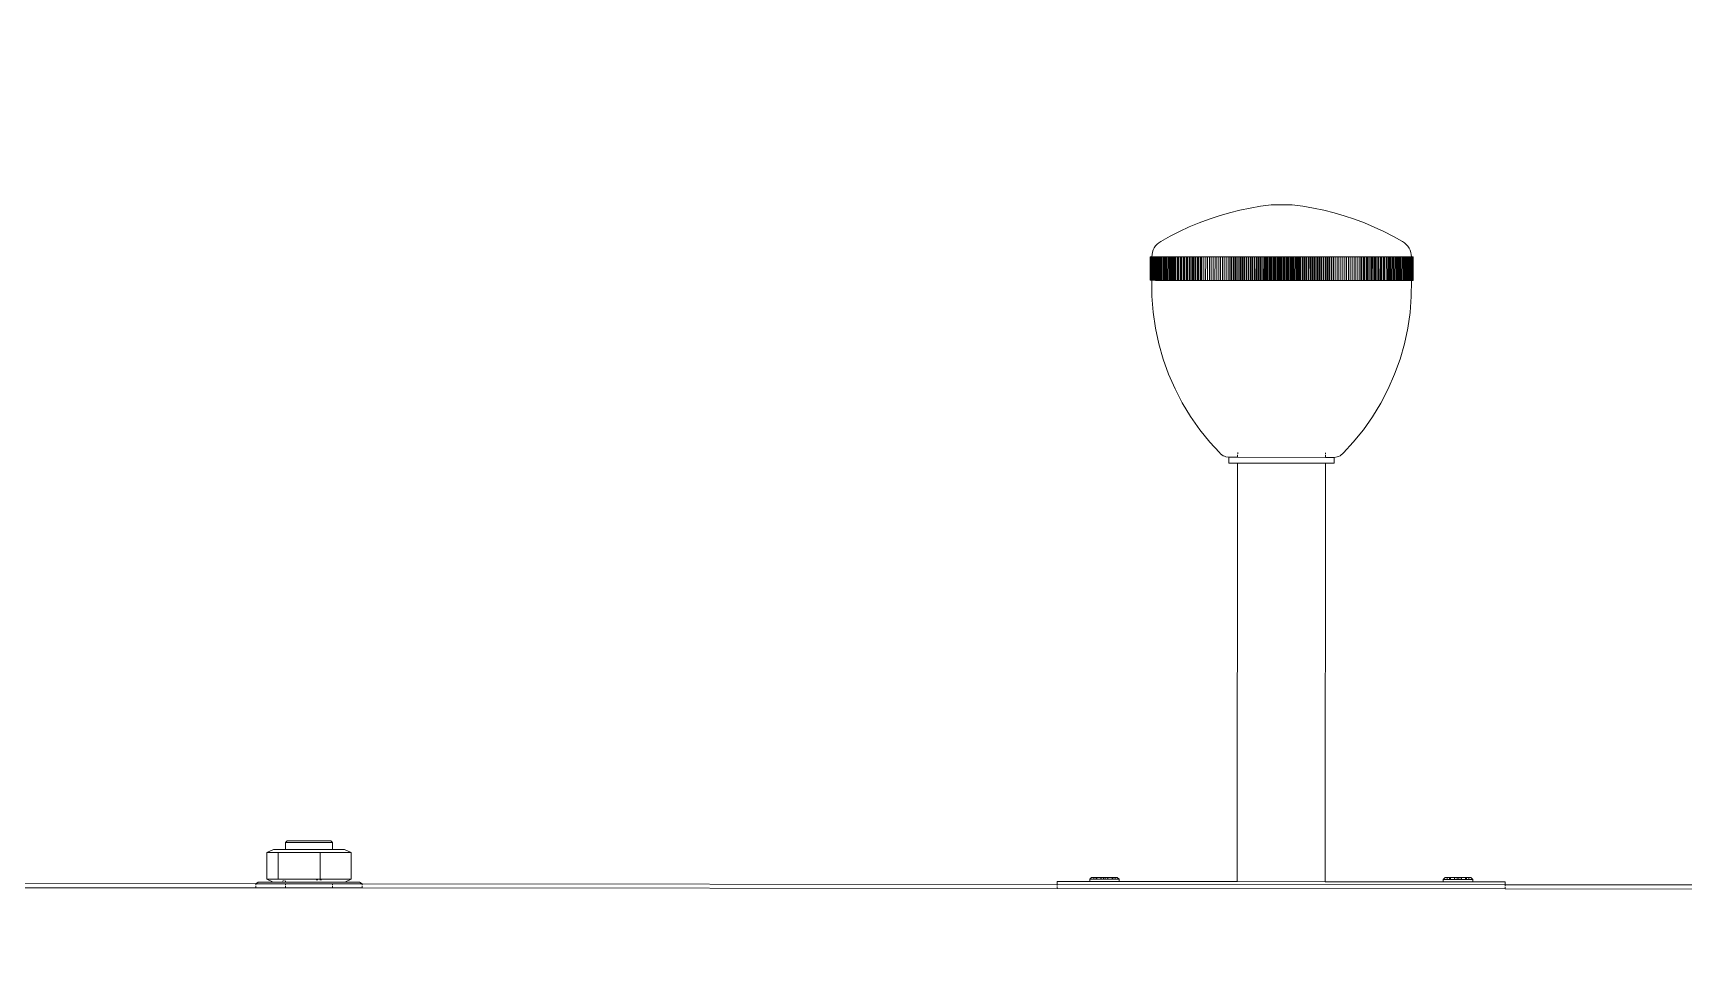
# Model space of a CAD drawing. Header units: inches. Extents: x 102655 to 148943, y 72248 to 114419.
# Drawn here: x 120173.2 to 120453.4, y 86825.2 to 86982.2 of the extents above; entities that cross this region are included whole.
import ezdxf

# ---------------------------------------------------------------- set-up
doc = ezdxf.new("R2010")
doc.units = ezdxf.units.IN
doc.layers.add('ceiling dim', color=8, linetype='Continuous', lineweight=5)
doc.layers.add('Furnitureee', color=8, linetype='Continuous', lineweight=5)

# ---------------------------------------------------------------- blocks, each defined once
blk = doc.blocks.new('baby foot pl')
at = {"color": 8}
for p, q in [((1.88356, 2.81612), (1.88182, 2.81561)), ((1.88531, 2.81656), (1.88356, 2.81612)), ((1.88708, 2.81693), (1.88531, 2.81656)), ((1.88886, 2.81724), (1.88708, 2.81693)), ((1.89065, 2.81748), (1.88886, 2.81724)), ((1.89424, 2.81748), (1.89065, 2.81748)), ((1.89424, 2.81748), (1.89603, 2.81724)), ((1.89603, 2.81724), (1.89781, 2.81693)), ((1.89781, 2.81693), (1.89958, 2.81656)), ((1.89958, 2.81656), (1.90133, 2.81612)), ((1.90133, 2.81612), (1.90306, 2.81561)), ((1.87675, 2.81371), (1.87511, 2.81295)), ((1.87842, 2.81441), (1.87675, 2.81371)), ((1.88011, 2.81504), (1.87842, 2.81441)), ((1.88182, 2.81561), (1.88011, 2.81504)), ((1.90306, 2.81561), (1.90478, 2.81504)), ((1.90478, 2.81504), (1.90647, 2.81441)), ((1.90647, 2.81441), (1.90814, 2.81371)), ((1.90814, 2.81371), (1.90978, 2.81295)), ((1.87104, 2.81048), (1.87083, 2.81015)), ((1.8713, 2.81078), (1.87104, 2.81048)), ((1.87159, 2.81103), (1.8713, 2.81078)), ((1.87192, 2.81125), (1.87159, 2.81103)), ((1.8735, 2.81213), (1.87192, 2.81125)), ((1.87511, 2.81295), (1.8735, 2.81213)), ((1.90978, 2.81295), (1.91139, 2.81213)), ((1.91139, 2.81213), (1.91297, 2.81125)), ((1.91297, 2.81125), (1.91329, 2.81103)), ((1.91329, 2.81103), (1.91359, 2.81078)), ((1.91359, 2.81078), (1.91384, 2.81048)), ((1.91384, 2.81048), (1.91406, 2.81015)), ((1.87011, 2.80865), (1.87014, 2.80465)), ((1.87011, 2.80865), (1.87011, 2.80465)), ((1.87011, 2.80865), (1.87016, 2.80865)), ((1.87016, 2.80865), (1.87014, 2.80465)), ((1.87016, 2.80865), (1.87016, 2.80465)), ((1.8702, 2.80865), (1.87016, 2.80865)), ((1.8702, 2.80865), (1.8702, 2.80465)), ((1.87026, 2.80865), (1.8702, 2.80865)), ((1.87026, 2.80865), (1.87026, 2.80465)), ((1.8703, 2.80865), (1.87026, 2.80865)), ((1.8703, 2.80865), (1.8703, 2.80465)), ((1.87036, 2.80865), (1.8703, 2.80865)), ((1.87036, 2.80865), (1.87036, 2.80465)), ((1.87036, 2.80865), (1.87042, 2.80865)), ((1.87039, 2.80865), (1.87036, 2.80865)), ((1.87039, 2.80865), (1.87044, 2.80865)), ((1.87039, 2.80865), (1.87039, 2.80465)), ((1.87042, 2.80865), (1.87039, 2.80865)), ((1.87042, 2.80865), (1.87042, 2.80465)), ((1.87044, 2.80865), (1.87042, 2.80865)), ((1.87045, 2.80905), (1.87044, 2.80865)), ((1.87044, 2.80865), (1.87044, 2.80465)), ((1.87055, 2.80865), (1.87044, 2.80865)), ((1.87053, 2.80943), (1.87045, 2.80905)), ((1.87065, 2.8098), (1.87053, 2.80943)), ((1.87055, 2.80865), (1.87055, 2.80465)), ((1.87055, 2.80865), (1.87065, 2.80865)), ((1.87083, 2.81015), (1.87065, 2.8098)), ((1.87065, 2.80865), (1.87065, 2.80465)), ((1.87075, 2.80865), (1.87065, 2.80865)), ((1.87075, 2.80865), (1.87075, 2.80465)), ((1.87082, 2.80865), (1.87075, 2.80865)), ((1.87082, 2.80865), (1.87079, 2.80465)), ((1.87082, 2.80865), (1.87085, 2.80865)), ((1.87085, 2.80865), (1.87085, 2.80465)), ((1.87085, 2.80865), (1.87091, 2.80865)), ((1.87091, 2.80865), (1.87089, 2.80465)), ((1.87091, 2.80865), (1.87095, 2.80865)), ((1.87095, 2.80865), (1.87095, 2.80465)), ((1.87104, 2.80865), (1.87095, 2.80865)), ((1.87104, 2.80865), (1.87104, 2.80465)), ((1.87104, 2.80865), (1.87114, 2.80865)), ((1.87114, 2.80865), (1.87114, 2.80465)), ((1.87124, 2.80865), (1.87114, 2.80865)), ((1.87124, 2.80865), (1.87124, 2.80465)), ((1.87124, 2.80865), (1.87128, 2.80865)), ((1.87128, 2.80865), (1.87128, 2.80465)), ((1.87128, 2.80865), (1.87131, 2.80865)), ((1.87131, 2.80865), (1.87131, 2.80465)), ((1.87131, 2.80865), (1.87137, 2.80865)), ((1.87134, 2.80865), (1.87134, 2.80465)), ((1.87134, 2.80865), (1.87137, 2.80865)), ((1.87137, 2.80865), (1.87138, 2.80465)), ((1.87137, 2.80865), (1.87143, 2.80865)), ((1.8714, 2.80865), (1.87138, 2.80465)), ((1.8714, 2.80865), (1.87143, 2.80865)), ((1.87143, 2.80865), (1.87143, 2.80465)), ((1.87153, 2.80865), (1.87143, 2.80865)), ((1.87153, 2.80865), (1.87153, 2.80465)), ((1.87153, 2.80865), (1.87163, 2.80865)), ((1.87163, 2.80865), (1.87163, 2.80465)), ((1.87173, 2.80865), (1.87163, 2.80865)), ((1.87173, 2.80865), (1.87173, 2.80465)), ((1.87177, 2.80865), (1.87173, 2.80865)), ((1.87177, 2.80865), (1.87183, 2.80865)), ((1.87177, 2.80865), (1.87177, 2.80465)), ((1.87183, 2.80865), (1.87183, 2.80465)), ((1.87183, 2.80865), (1.87187, 2.80865)), ((1.87187, 2.80865), (1.87187, 2.80465)), ((1.87187, 2.80865), (1.87191, 2.80865)), ((1.87191, 2.80865), (1.87191, 2.80465)), ((1.87208, 2.80865), (1.87191, 2.80865)), ((1.87226, 2.80865), (1.87208, 2.80865)), ((1.87208, 2.80865), (1.8721, 2.80465)), ((1.87226, 2.80865), (1.87229, 2.80465)), ((1.87247, 2.80865), (1.87226, 2.80865)), ((1.87247, 2.80865), (1.87247, 2.80465)), ((1.87247, 2.80865), (1.87264, 2.80865)), ((1.87264, 2.80865), (1.87264, 2.80465)), ((1.87267, 2.80865), (1.87264, 2.80865)), ((1.87267, 2.80865), (1.87267, 2.80465)), ((1.87267, 2.80865), (1.87282, 2.80865)), ((1.87282, 2.80865), (1.87282, 2.80465)), ((1.87301, 2.80865), (1.87282, 2.80865)), ((1.8732, 2.80865), (1.87301, 2.80865)), ((1.87301, 2.80865), (1.87303, 2.80465)), ((1.8732, 2.80865), (1.87322, 2.80465)), ((1.8732, 2.80865), (1.87339, 2.80865)), ((1.87339, 2.80865), (1.8734, 2.80465)), ((1.87359, 2.80865), (1.87339, 2.80865)), ((1.87359, 2.80865), (1.87359, 2.80465)), ((1.87378, 2.80865), (1.87359, 2.80865)), ((1.87378, 2.80865), (1.87378, 2.80465)), ((1.87396, 2.80865), (1.87378, 2.80865)), ((1.87396, 2.80865), (1.87396, 2.80465)), ((1.87396, 2.80865), (1.87413, 2.80865)), ((1.87413, 2.80865), (1.87415, 2.80465)), ((1.87413, 2.80865), (1.87431, 2.80865)), ((1.87431, 2.80865), (1.87429, 2.80465)), ((1.87431, 2.80865), (1.87434, 2.80465)), ((1.87452, 2.80865), (1.87431, 2.80865)), ((1.87452, 2.80865), (1.8745, 2.80465)), ((1.87452, 2.80865), (1.87469, 2.80865)), ((1.87469, 2.80865), (1.87469, 2.80465)), ((1.87497, 2.80865), (1.87469, 2.80865)), ((1.87497, 2.80865), (1.87504, 2.80865)), ((1.87497, 2.80865), (1.87497, 2.80465)), ((1.87504, 2.80865), (1.87504, 2.80465)), ((1.87504, 2.80865), (1.87508, 2.80865)), ((1.87508, 2.80865), (1.87508, 2.80465)), ((1.87508, 2.80865), (1.87523, 2.80865)), ((1.87523, 2.80865), (1.87523, 2.80465)), ((1.87523, 2.80865), (1.87549, 2.80865)), ((1.87549, 2.80865), (1.87549, 2.80465)), ((1.87549, 2.80865), (1.87557, 2.80865)), ((1.87557, 2.80865), (1.8756, 2.80865)), ((1.87557, 2.80865), (1.87557, 2.80465)), ((1.8756, 2.80865), (1.8756, 2.80465)), ((1.8756, 2.80865), (1.87576, 2.80865)), ((1.87576, 2.80865), (1.87576, 2.80465)), ((1.87602, 2.80865), (1.87576, 2.80865)), ((1.87602, 2.80865), (1.87602, 2.80465)), ((1.87602, 2.80865), (1.87609, 2.80865)), ((1.87609, 2.80865), (1.87609, 2.80465)), ((1.87609, 2.80865), (1.87628, 2.80865)), ((1.87628, 2.80865), (1.87628, 2.80465)), ((1.87654, 2.80865), (1.87628, 2.80865)), ((1.87654, 2.80865), (1.87654, 2.80465)), ((1.87654, 2.80865), (1.87662, 2.80865)), ((1.87662, 2.80865), (1.87662, 2.80465)), ((1.87662, 2.80865), (1.87681, 2.80865)), ((1.87681, 2.80865), (1.87681, 2.80465)), ((1.87681, 2.80865), (1.87706, 2.80865)), ((1.87706, 2.80865), (1.87714, 2.80865)), ((1.87706, 2.80865), (1.87706, 2.80465)), ((1.87714, 2.80865), (1.87714, 2.80465)), ((1.87714, 2.80865), (1.87733, 2.80865)), ((1.87733, 2.80865), (1.87733, 2.80465)), ((1.87733, 2.80865), (1.87759, 2.80865)), ((1.87759, 2.80865), (1.87759, 2.80465)), ((1.87759, 2.80865), (1.87785, 2.80865)), ((1.87785, 2.80865), (1.87785, 2.80465)), ((1.87785, 2.80865), (1.87793, 2.80865)), ((1.87793, 2.80865), (1.87793, 2.80465)), ((1.87793, 2.80865), (1.87808, 2.80865)), ((1.87808, 2.80865), (1.87811, 2.80865)), ((1.87808, 2.80865), (1.87808, 2.80465)), ((1.87811, 2.80865), (1.87811, 2.80465)), ((1.87837, 2.80865), (1.87811, 2.80865)), ((1.87837, 2.80865), (1.87837, 2.80465)), ((1.87837, 2.80865), (1.87845, 2.80865)), ((1.87845, 2.80865), (1.87845, 2.80465)), ((1.87845, 2.80865), (1.87859, 2.80865)), ((1.87859, 2.80865), (1.87864, 2.80865)), ((1.87859, 2.80865), (1.87859, 2.80465)), ((1.87864, 2.80865), (1.87864, 2.80465)), ((1.87864, 2.80865), (1.8789, 2.80865)), ((1.8789, 2.80865), (1.87898, 2.80865)), ((1.8789, 2.80865), (1.8789, 2.80465)), ((1.87898, 2.80865), (1.87898, 2.80465)), ((1.8792, 2.80865), (1.87898, 2.80865)), ((1.8792, 2.80865), (1.8792, 2.80465)), ((1.87953, 2.80865), (1.8792, 2.80865)), ((1.87985, 2.80865), (1.87953, 2.80865)), ((1.87953, 2.80865), (1.87953, 2.80465)), ((1.87985, 2.80865), (1.87985, 2.80465)), ((1.88016, 2.80865), (1.87985, 2.80865)), ((1.88016, 2.80865), (1.88016, 2.80465)), ((1.88049, 2.80865), (1.88016, 2.80865)), ((1.8808, 2.80865), (1.88049, 2.80865)), ((1.88049, 2.80865), (1.88049, 2.80465)), ((1.8808, 2.80865), (1.8808, 2.80465)), ((1.88112, 2.80865), (1.8808, 2.80865)), ((1.88112, 2.80865), (1.88112, 2.80465)), ((1.88146, 2.80865), (1.88112, 2.80865)), ((1.88175, 2.80865), (1.88146, 2.80865)), ((1.88146, 2.80865), (1.88146, 2.80465)), ((1.88175, 2.80865), (1.88175, 2.80465)), ((1.88209, 2.80865), (1.88175, 2.80865)), ((1.88241, 2.80865), (1.88209, 2.80865)), ((1.88209, 2.80865), (1.88209, 2.80465)), ((1.88241, 2.80865), (1.88241, 2.80465)), ((1.88272, 2.80865), (1.88241, 2.80865)), ((1.88272, 2.80865), (1.88272, 2.80465)), ((1.88305, 2.80865), (1.88272, 2.80865)), ((1.88305, 2.80865), (1.88305, 2.80465)), ((1.88337, 2.80865), (1.88305, 2.80865)), ((1.88337, 2.80865), (1.88337, 2.80465)), ((1.88337, 2.80865), (1.88366, 2.80865)), ((1.88366, 2.80865), (1.88366, 2.80465)), ((1.88366, 2.80865), (1.88369, 2.80865)), ((1.88369, 2.80865), (1.88369, 2.80465)), ((1.88401, 2.80865), (1.88369, 2.80865)), ((1.88401, 2.80865), (1.88401, 2.80465)), ((1.88425, 2.80865), (1.88401, 2.80865)), ((1.88425, 2.80865), (1.88425, 2.80465)), ((1.88436, 2.80865), (1.88425, 2.80865)), ((1.88436, 2.80865), (1.88436, 2.80465)), ((1.88461, 2.80865), (1.88436, 2.80865)), ((1.88472, 2.80865), (1.88461, 2.80865)), ((1.88461, 2.80865), (1.88461, 2.80465)), ((1.88497, 2.80865), (1.88472, 2.80865)), ((1.88472, 2.80865), (1.88472, 2.80465)), ((1.88507, 2.80865), (1.88497, 2.80865)), ((1.88497, 2.80865), (1.88497, 2.80465)), ((1.88497, 2.80865), (1.885, 2.80465)), ((1.88507, 2.80865), (1.88507, 2.80465)), ((1.88533, 2.80865), (1.88507, 2.80865)), ((1.88533, 2.80865), (1.88533, 2.80465)), ((1.88543, 2.80865), (1.88533, 2.80865)), ((1.88568, 2.80865), (1.88543, 2.80865)), ((1.88543, 2.80865), (1.88543, 2.80465)), ((1.88578, 2.80865), (1.88568, 2.80865)), ((1.88568, 2.80865), (1.88568, 2.80465)), ((1.88604, 2.80865), (1.88578, 2.80865)), ((1.88578, 2.80865), (1.88578, 2.80465)), ((1.88604, 2.80865), (1.88604, 2.80465)), ((1.88614, 2.80865), (1.88604, 2.80865)), ((1.88639, 2.80865), (1.88614, 2.80865)), ((1.88614, 2.80865), (1.88614, 2.80465)), ((1.88639, 2.80865), (1.88639, 2.80465)), ((1.8865, 2.80865), (1.88639, 2.80865)), ((1.8865, 2.80865), (1.8865, 2.80465)), ((1.88675, 2.80865), (1.8865, 2.80865)), ((1.88675, 2.80865), (1.88675, 2.80465)), ((1.88686, 2.80865), (1.88675, 2.80865)), ((1.8871, 2.80865), (1.88686, 2.80865)), ((1.88686, 2.80865), (1.88686, 2.80465)), ((1.8871, 2.80865), (1.8871, 2.80465)), ((1.8872, 2.80865), (1.8871, 2.80865)), ((1.8872, 2.80865), (1.8872, 2.80465)), ((1.88746, 2.80865), (1.8872, 2.80865)), ((1.88756, 2.80865), (1.88746, 2.80865)), ((1.88746, 2.80865), (1.88746, 2.80465)), ((1.88781, 2.80865), (1.88756, 2.80865)), ((1.88756, 2.80865), (1.88756, 2.80465)), ((1.88781, 2.80865), (1.88781, 2.80465)), ((1.88791, 2.80865), (1.88781, 2.80865)), ((1.88817, 2.80865), (1.88791, 2.80865)), ((1.88791, 2.80865), (1.88791, 2.80465)), ((1.88827, 2.80865), (1.88817, 2.80865)), ((1.88817, 2.80865), (1.88817, 2.80465)), ((1.88827, 2.80865), (1.88827, 2.80465)), ((1.88852, 2.80865), (1.88827, 2.80865)), ((1.88852, 2.80865), (1.88852, 2.80465)), ((1.88863, 2.80865), (1.88852, 2.80865)), ((1.88863, 2.80865), (1.88863, 2.80465)), ((1.88888, 2.80865), (1.88863, 2.80865)), ((1.88898, 2.80865), (1.88888, 2.80865)), ((1.88888, 2.80865), (1.88888, 2.80465)), ((1.88898, 2.80865), (1.88898, 2.80465)), ((1.88924, 2.80865), (1.88898, 2.80865)), ((1.88924, 2.80865), (1.88924, 2.80465)), ((1.88924, 2.80865), (1.88931, 2.80865)), ((1.88931, 2.80865), (1.88931, 2.80465)), ((1.88934, 2.80865), (1.88931, 2.80865)), ((1.88934, 2.80865), (1.88934, 2.80465)), ((1.88934, 2.80865), (1.8895, 2.80865)), ((1.8895, 2.80865), (1.8896, 2.80865)), ((1.8895, 2.80865), (1.88951, 2.80465)), ((1.8897, 2.80865), (1.8896, 2.80865)), ((1.8896, 2.80865), (1.8896, 2.80465)), ((1.8897, 2.80865), (1.8897, 2.80465)), ((1.88987, 2.80865), (1.8897, 2.80865)), ((1.89006, 2.80865), (1.88987, 2.80865)), ((1.88987, 2.80865), (1.88987, 2.80465)), ((1.89006, 2.80865), (1.89006, 2.80465)), ((1.89024, 2.80865), (1.89006, 2.80865)), ((1.89043, 2.80865), (1.89024, 2.80865)), ((1.89024, 2.80865), (1.89024, 2.80465)), ((1.8906, 2.80865), (1.89043, 2.80865)), ((1.89043, 2.80865), (1.89043, 2.80465)), ((1.8906, 2.80865), (1.8906, 2.80465)), ((1.89079, 2.80865), (1.8906, 2.80865)), ((1.89079, 2.80865), (1.89079, 2.80465)), ((1.89097, 2.80865), (1.89079, 2.80865)), ((1.89116, 2.80865), (1.89097, 2.80865)), ((1.89097, 2.80865), (1.89097, 2.80465)), ((1.89116, 2.80865), (1.89116, 2.80465)), ((1.89134, 2.80865), (1.89116, 2.80865)), ((1.89153, 2.80865), (1.89134, 2.80865)), ((1.89134, 2.80865), (1.89134, 2.80465)), ((1.89171, 2.80865), (1.89153, 2.80865)), ((1.89153, 2.80865), (1.89153, 2.80465)), ((1.89171, 2.80865), (1.89171, 2.80465)), ((1.8919, 2.80865), (1.89171, 2.80865)), ((1.89208, 2.80865), (1.8919, 2.80865)), ((1.8919, 2.80865), (1.8919, 2.80465)), ((1.89208, 2.80865), (1.89208, 2.80465)), ((1.89227, 2.80865), (1.89208, 2.80865)), ((1.89245, 2.80865), (1.89227, 2.80865)), ((1.89227, 2.80865), (1.89227, 2.80465)), ((1.89245, 2.80865), (1.89245, 2.80465)), ((1.89264, 2.80865), (1.89245, 2.80865)), ((1.89264, 2.80865), (1.89264, 2.80465)), ((1.89281, 2.80865), (1.89264, 2.80865)), ((1.89281, 2.80865), (1.89281, 2.80465)), ((1.89299, 2.80865), (1.89281, 2.80865)), ((1.89299, 2.80865), (1.89299, 2.80465)), ((1.89318, 2.80865), (1.89299, 2.80865)), ((1.89336, 2.80865), (1.89318, 2.80865)), ((1.89318, 2.80865), (1.89318, 2.80465)), ((1.89336, 2.80865), (1.89336, 2.80465)), ((1.89354, 2.80865), (1.89336, 2.80865)), ((1.89373, 2.80865), (1.89354, 2.80865)), ((1.89354, 2.80865), (1.89354, 2.80465)), ((1.89373, 2.80865), (1.89373, 2.80465)), ((1.89391, 2.80865), (1.89373, 2.80865)), ((1.89391, 2.80865), (1.89391, 2.80465)), ((1.8941, 2.80865), (1.89391, 2.80865)), ((1.89428, 2.80865), (1.8941, 2.80865)), ((1.8941, 2.80865), (1.8941, 2.80465)), ((1.89428, 2.80865), (1.89428, 2.80465)), ((1.89446, 2.80865), (1.89428, 2.80865)), ((1.89465, 2.80865), (1.89446, 2.80865)), ((1.89446, 2.80865), (1.89446, 2.80465)), ((1.89483, 2.80865), (1.89465, 2.80865)), ((1.89465, 2.80865), (1.89465, 2.80465)), ((1.89502, 2.80865), (1.89483, 2.80865)), ((1.89483, 2.80865), (1.89483, 2.80465)), ((1.89502, 2.80865), (1.89502, 2.80465)), ((1.8952, 2.80865), (1.89502, 2.80865)), ((1.8952, 2.80865), (1.8952, 2.80465)), ((1.8952, 2.80865), (1.89529, 2.80865)), ((1.89529, 2.80865), (1.89539, 2.80865)), ((1.89529, 2.80865), (1.89529, 2.80465)), ((1.89539, 2.80865), (1.89539, 2.80465)), ((1.89539, 2.80865), (1.89557, 2.80865)), ((1.89557, 2.80865), (1.89557, 2.80465)), ((1.89566, 2.80865), (1.89557, 2.80865)), ((1.89592, 2.80865), (1.89566, 2.80865)), ((1.89566, 2.80865), (1.89566, 2.80465)), ((1.89592, 2.80865), (1.89592, 2.80465)), ((1.89602, 2.80865), (1.89592, 2.80865)), ((1.89627, 2.80865), (1.89602, 2.80865)), ((1.89602, 2.80865), (1.89602, 2.80465)), ((1.89637, 2.80865), (1.89627, 2.80865)), ((1.89627, 2.80865), (1.89627, 2.80465)), ((1.89637, 2.80865), (1.89637, 2.80465)), ((1.89663, 2.80865), (1.89637, 2.80865)), ((1.89663, 2.80865), (1.89663, 2.80465)), ((1.89672, 2.80865), (1.89663, 2.80865)), ((1.89672, 2.80865), (1.89672, 2.80465)), ((1.89698, 2.80865), (1.89672, 2.80865)), ((1.89698, 2.80865), (1.89696, 2.80465)), ((1.89708, 2.80865), (1.89698, 2.80865)), ((1.89698, 2.80865), (1.89698, 2.80465)), ((1.89708, 2.80865), (1.89708, 2.80465)), ((1.89733, 2.80865), (1.89708, 2.80865)), ((1.89743, 2.80865), (1.89733, 2.80865)), ((1.89733, 2.80865), (1.89733, 2.80465)), ((1.89769, 2.80865), (1.89743, 2.80865)), ((1.89743, 2.80865), (1.89743, 2.80465)), ((1.89769, 2.80865), (1.89769, 2.80465)), ((1.89779, 2.80865), (1.89769, 2.80865)), ((1.89779, 2.80865), (1.89779, 2.80465)), ((1.89805, 2.80865), (1.89779, 2.80865)), ((1.89815, 2.80865), (1.89805, 2.80865)), ((1.89805, 2.80865), (1.89805, 2.80465)), ((1.89815, 2.80865), (1.89815, 2.80465)), ((1.8984, 2.80865), (1.89815, 2.80865)), ((1.8984, 2.80865), (1.8984, 2.80465)), ((1.89849, 2.80865), (1.8984, 2.80865)), ((1.89849, 2.80865), (1.89849, 2.80465)), ((1.89875, 2.80865), (1.89849, 2.80865)), ((1.89875, 2.80865), (1.89875, 2.80465)), ((1.89885, 2.80865), (1.89875, 2.80865)), ((1.8991, 2.80865), (1.89885, 2.80865)), ((1.89885, 2.80865), (1.89885, 2.80465)), ((1.8991, 2.80865), (1.8991, 2.80465)), ((1.8992, 2.80865), (1.8991, 2.80865)), ((1.8992, 2.80865), (1.8992, 2.80465)), ((1.89946, 2.80865), (1.8992, 2.80865)), ((1.89955, 2.80865), (1.89946, 2.80865)), ((1.89946, 2.80865), (1.89946, 2.80465)), ((1.89955, 2.80865), (1.89955, 2.80465)), ((1.89981, 2.80865), (1.89955, 2.80865)), ((1.89991, 2.80865), (1.89981, 2.80865)), ((1.89981, 2.80865), (1.89981, 2.80465)), ((1.89991, 2.80865), (1.89991, 2.80465)), ((1.90016, 2.80865), (1.89991, 2.80865)), ((1.90026, 2.80865), (1.90016, 2.80865)), ((1.90016, 2.80865), (1.90016, 2.80465)), ((1.90052, 2.80865), (1.90026, 2.80865)), ((1.90026, 2.80865), (1.90026, 2.80465)), ((1.90062, 2.80865), (1.90052, 2.80865)), ((1.90052, 2.80865), (1.90052, 2.80465)), ((1.90062, 2.80865), (1.90062, 2.80465)), ((1.90062, 2.80865), (1.90088, 2.80865)), ((1.90088, 2.80865), (1.90088, 2.80465)), ((1.90098, 2.80865), (1.90088, 2.80865)), ((1.90098, 2.80865), (1.90098, 2.80465)), ((1.90121, 2.80865), (1.90098, 2.80865)), ((1.90121, 2.80865), (1.90121, 2.80465)), ((1.90123, 2.80865), (1.90121, 2.80865)), ((1.90123, 2.80865), (1.90123, 2.80465)), ((1.90155, 2.80865), (1.90123, 2.80865)), ((1.90186, 2.80865), (1.90155, 2.80865)), ((1.90155, 2.80865), (1.90155, 2.80465)), ((1.90186, 2.80865), (1.90186, 2.80465)), ((1.90218, 2.80865), (1.90186, 2.80865)), ((1.90218, 2.80865), (1.90218, 2.80465)), ((1.9025, 2.80865), (1.90218, 2.80865)), ((1.9025, 2.80865), (1.9025, 2.80465)), ((1.90282, 2.80865), (1.9025, 2.80865)), ((1.90313, 2.80865), (1.90282, 2.80865)), ((1.90282, 2.80865), (1.90282, 2.80465)), ((1.90313, 2.80865), (1.90313, 2.80465)), ((1.90345, 2.80865), (1.90313, 2.80865)), ((1.90345, 2.80865), (1.90345, 2.80465)), ((1.90376, 2.80865), (1.90345, 2.80865)), ((1.90376, 2.80865), (1.90376, 2.80465)), ((1.90408, 2.80865), (1.90376, 2.80865)), ((1.90439, 2.80865), (1.90408, 2.80865)), ((1.90408, 2.80865), (1.90408, 2.80465)), ((1.90439, 2.80865), (1.90439, 2.80465)), ((1.90471, 2.80865), (1.90439, 2.80865)), ((1.90503, 2.80865), (1.90471, 2.80865)), ((1.90471, 2.80865), (1.90471, 2.80465)), ((1.90503, 2.80865), (1.90503, 2.80465)), ((1.90534, 2.80865), (1.90503, 2.80865)), ((1.90534, 2.80865), (1.90535, 2.80465)), ((1.90566, 2.80865), (1.90534, 2.80865)), ((1.90598, 2.80865), (1.90566, 2.80865)), ((1.90566, 2.80865), (1.90566, 2.80465)), ((1.90598, 2.80865), (1.90598, 2.80465)), ((1.90598, 2.80865), (1.90617, 2.80865)), ((1.90617, 2.80865), (1.90617, 2.80465)), ((1.90617, 2.80865), (1.9062, 2.80865)), ((1.9062, 2.80865), (1.9062, 2.80465)), ((1.9062, 2.80865), (1.9063, 2.80865)), ((1.9063, 2.80865), (1.9063, 2.80465)), ((1.90654, 2.80865), (1.9063, 2.80865)), ((1.90654, 2.80865), (1.90654, 2.80465)), ((1.90654, 2.80865), (1.90672, 2.80865)), ((1.90672, 2.80865), (1.90672, 2.80465)), ((1.90672, 2.80865), (1.9068, 2.80865)), ((1.9068, 2.80865), (1.9068, 2.80465)), ((1.90706, 2.80865), (1.9068, 2.80865)), ((1.90706, 2.80865), (1.90706, 2.80465)), ((1.90732, 2.80865), (1.90706, 2.80865)), ((1.90732, 2.80865), (1.90732, 2.80465)), ((1.90732, 2.80865), (1.90749, 2.80865)), ((1.90749, 2.80865), (1.90749, 2.80465)), ((1.90749, 2.80865), (1.90758, 2.80865)), ((1.90758, 2.80865), (1.90758, 2.80465)), ((1.90783, 2.80865), (1.90758, 2.80865)), ((1.90783, 2.80865), (1.90783, 2.80465)), ((1.90783, 2.80865), (1.90801, 2.80865)), ((1.90801, 2.80865), (1.90809, 2.80865)), ((1.90801, 2.80865), (1.90801, 2.80465)), ((1.90809, 2.80865), (1.90809, 2.80465)), ((1.90835, 2.80865), (1.90809, 2.80865)), ((1.90835, 2.80865), (1.90835, 2.80465)), ((1.90835, 2.80865), (1.90852, 2.80865)), ((1.90852, 2.80865), (1.90852, 2.80465)), ((1.90852, 2.80865), (1.9086, 2.80865)), ((1.9086, 2.80865), (1.9086, 2.80465)), ((1.90886, 2.80865), (1.9086, 2.80865)), ((1.90886, 2.80865), (1.90886, 2.80465)), ((1.90886, 2.80865), (1.90903, 2.80865)), ((1.90903, 2.80865), (1.90903, 2.80465)), ((1.90903, 2.80865), (1.90912, 2.80865)), ((1.90912, 2.80865), (1.90912, 2.80465)), ((1.90938, 2.80865), (1.90912, 2.80865)), ((1.90938, 2.80865), (1.90938, 2.80465)), ((1.90938, 2.80865), (1.90955, 2.80865)), ((1.90955, 2.80865), (1.90955, 2.80465)), ((1.90955, 2.80865), (1.90963, 2.80865)), ((1.90963, 2.80865), (1.90963, 2.80465)), ((1.90989, 2.80865), (1.90963, 2.80865)), ((1.90989, 2.80865), (1.90989, 2.80465)), ((1.90989, 2.80865), (1.91001, 2.80865)), ((1.91001, 2.80865), (1.91007, 2.80865)), ((1.91001, 2.80865), (1.91001, 2.80465)), ((1.91007, 2.80865), (1.91007, 2.80465)), ((1.91007, 2.80865), (1.91015, 2.80865)), ((1.91015, 2.80865), (1.91015, 2.80465)), ((1.91041, 2.80865), (1.91015, 2.80865)), ((1.91041, 2.80865), (1.91041, 2.80465)), ((1.91041, 2.80865), (1.9106, 2.80865)), ((1.9106, 2.80865), (1.9106, 2.80465)), ((1.91077, 2.80865), (1.9106, 2.80865)), ((1.91077, 2.80865), (1.91077, 2.80465)), ((1.91077, 2.80865), (1.91092, 2.80865)), ((1.91092, 2.80865), (1.91092, 2.80465)), ((1.91092, 2.80865), (1.91095, 2.80865)), ((1.91095, 2.80865), (1.91095, 2.80465)), ((1.91095, 2.80865), (1.91114, 2.80865)), ((1.91114, 2.80865), (1.91114, 2.80465)), ((1.91131, 2.80865), (1.91114, 2.80865)), ((1.91131, 2.80865), (1.91131, 2.80465)), ((1.91131, 2.80865), (1.91149, 2.80865)), ((1.91149, 2.80865), (1.91149, 2.80465)), ((1.91149, 2.80865), (1.91168, 2.80865)), ((1.91168, 2.80865), (1.91168, 2.80465)), ((1.91186, 2.80865), (1.91168, 2.80865)), ((1.91186, 2.80865), (1.91186, 2.80465)), ((1.91186, 2.80865), (1.91204, 2.80865)), ((1.91204, 2.80865), (1.91204, 2.80465)), ((1.91204, 2.80865), (1.91222, 2.80865)), ((1.91222, 2.80865), (1.91222, 2.80465)), ((1.91241, 2.80865), (1.91222, 2.80865)), ((1.91241, 2.80865), (1.91241, 2.80465)), ((1.91241, 2.80865), (1.91258, 2.80865)), ((1.91258, 2.80865), (1.91258, 2.80465)), ((1.91277, 2.80865), (1.91258, 2.80865)), ((1.91277, 2.80865), (1.91276, 2.80465)), ((1.91277, 2.80865), (1.91278, 2.80465)), ((1.91277, 2.80865), (1.91281, 2.80865)), ((1.91281, 2.80865), (1.91278, 2.80465)), ((1.91281, 2.80865), (1.91291, 2.80865)), ((1.91291, 2.80865), (1.91291, 2.80465)), ((1.91291, 2.80865), (1.91295, 2.80865)), ((1.91295, 2.80865), (1.91295, 2.80465)), ((1.91295, 2.80865), (1.91312, 2.80865)), ((1.91312, 2.80865), (1.91312, 2.80465)), ((1.9133, 2.80865), (1.91312, 2.80865)), ((1.9133, 2.80865), (1.91335, 2.80865)), ((1.9133, 2.80865), (1.9133, 2.80465)), ((1.91335, 2.80865), (1.91335, 2.80465)), ((1.91341, 2.80865), (1.91335, 2.80865)), ((1.91341, 2.80865), (1.91341, 2.80465)), ((1.91349, 2.80865), (1.91341, 2.80865)), ((1.91349, 2.80865), (1.91349, 2.80465)), ((1.91358, 2.80865), (1.91349, 2.80865)), ((1.91358, 2.80865), (1.91358, 2.80465)), ((1.91367, 2.80865), (1.91358, 2.80865)), ((1.91367, 2.80865), (1.91367, 2.80465)), ((1.91376, 2.80865), (1.91367, 2.80865)), ((1.91376, 2.80865), (1.91376, 2.80465)), ((1.91376, 2.80865), (1.91379, 2.80865)), ((1.91379, 2.80865), (1.91379, 2.80465)), ((1.91379, 2.80865), (1.91385, 2.80865)), ((1.91385, 2.80865), (1.91385, 2.80465)), ((1.91385, 2.80865), (1.91388, 2.80865)), ((1.91388, 2.80865), (1.91388, 2.80465)), ((1.91388, 2.80865), (1.91395, 2.80865)), ((1.91395, 2.80865), (1.91395, 2.80465)), ((1.91404, 2.80865), (1.91395, 2.80865)), ((1.91404, 2.80865), (1.91404, 2.80465)), ((1.91413, 2.80865), (1.91404, 2.80865)), ((1.91406, 2.81015), (1.91423, 2.8098)), ((1.91413, 2.80865), (1.91413, 2.80465)), ((1.91422, 2.80865), (1.91413, 2.80865)), ((1.91422, 2.80865), (1.91422, 2.80465)), ((1.91422, 2.80865), (1.91425, 2.80865)), ((1.91423, 2.8098), (1.91436, 2.80943)), ((1.91425, 2.80865), (1.91425, 2.80465)), ((1.91425, 2.80865), (1.91431, 2.80865)), ((1.91431, 2.80865), (1.91429, 2.80465)), ((1.91431, 2.80865), (1.91433, 2.80465)), ((1.91431, 2.80865), (1.91439, 2.80865)), ((1.91435, 2.80865), (1.91431, 2.80865)), ((1.91435, 2.80865), (1.91433, 2.80465)), ((1.91439, 2.80865), (1.91435, 2.80865)), ((1.91436, 2.80943), (1.91443, 2.80905)), ((1.91439, 2.80865), (1.91439, 2.80465)), ((1.91439, 2.80865), (1.91446, 2.80865)), ((1.91439, 2.80865), (1.91443, 2.80865)), ((1.91443, 2.80905), (1.91446, 2.80865)), ((1.91443, 2.80865), (1.91443, 2.80465)), ((1.91446, 2.80865), (1.91443, 2.80465)), ((1.91443, 2.80865), (1.91446, 2.80865)), ((1.91453, 2.80865), (1.91446, 2.80865)), ((1.9145, 2.80865), (1.91446, 2.80865)), ((1.9145, 2.80865), (1.91448, 2.80465)), ((1.91453, 2.80865), (1.9145, 2.80865)), ((1.91459, 2.80865), (1.91453, 2.80865)), ((1.91459, 2.80865), (1.91459, 2.80465)), ((1.91459, 2.80865), (1.91468, 2.80865)), ((1.91468, 2.80865), (1.91468, 2.80465)), ((1.91472, 2.80865), (1.91468, 2.80865)), ((1.91477, 2.80865), (1.91472, 2.80865)), ((1.91475, 2.80865), (1.91472, 2.80865)), ((1.91477, 2.80865), (1.91477, 2.80465)), ((1.87016, 2.80465), (1.87011, 2.80465)), ((1.87016, 2.80465), (1.87014, 2.80465)), ((1.87016, 2.80465), (1.8702, 2.80465)), ((1.87026, 2.80465), (1.8702, 2.80465)), ((1.8703, 2.80465), (1.87026, 2.80465)), ((1.87036, 2.80465), (1.8703, 2.80465)), ((1.87042, 2.80465), (1.87036, 2.80465)), ((1.87044, 2.80465), (1.87039, 2.80465)), ((1.87042, 2.80465), (1.87044, 2.80194)), ((1.87044, 2.80465), (1.87042, 2.80465)), ((1.87044, 2.80465), (1.87055, 2.80465)), ((1.87055, 2.80465), (1.87065, 2.80465)), ((1.87065, 2.80465), (1.87075, 2.80465)), ((1.87075, 2.80465), (1.87079, 2.80465)), ((1.87085, 2.80465), (1.87079, 2.80465)), ((1.87089, 2.80465), (1.87085, 2.80465)), ((1.87095, 2.80465), (1.87089, 2.80465)), ((1.87095, 2.80465), (1.87104, 2.80465)), ((1.87104, 2.80465), (1.87114, 2.80465)), ((1.87114, 2.80465), (1.87124, 2.80465)), ((1.87128, 2.80465), (1.87124, 2.80465)), ((1.87134, 2.80465), (1.87128, 2.80465)), ((1.87138, 2.80465), (1.87131, 2.80465)), ((1.87138, 2.80465), (1.87134, 2.80465)), ((1.87143, 2.80465), (1.87138, 2.80465)), ((1.87143, 2.80465), (1.87153, 2.80465)), ((1.87153, 2.80465), (1.87163, 2.80465)), ((1.87163, 2.80465), (1.87173, 2.80465)), ((1.87177, 2.80465), (1.87173, 2.80465)), ((1.87183, 2.80465), (1.87177, 2.80465)), ((1.87187, 2.80465), (1.87183, 2.80465)), ((1.87191, 2.80465), (1.87187, 2.80465)), ((1.87191, 2.80465), (1.8721, 2.80465)), ((1.87229, 2.80465), (1.8721, 2.80465)), ((1.87229, 2.80465), (1.87247, 2.80465)), ((1.87247, 2.80465), (1.87264, 2.80465)), ((1.87267, 2.80465), (1.87264, 2.80465)), ((1.87282, 2.80465), (1.87267, 2.80465)), ((1.87282, 2.80465), (1.87303, 2.80465)), ((1.87303, 2.80465), (1.87322, 2.80465)), ((1.8734, 2.80465), (1.87322, 2.80465)), ((1.8734, 2.80465), (1.87359, 2.80465)), ((1.87378, 2.80465), (1.87359, 2.80465)), ((1.87378, 2.80465), (1.87396, 2.80465)), ((1.87396, 2.80465), (1.87415, 2.80465)), ((1.87429, 2.80465), (1.87415, 2.80465)), ((1.87434, 2.80465), (1.87429, 2.80465)), ((1.87434, 2.80465), (1.8745, 2.80465)), ((1.8745, 2.80465), (1.87469, 2.80465)), ((1.87469, 2.80465), (1.87497, 2.80465)), ((1.87497, 2.80465), (1.87504, 2.80465)), ((1.87508, 2.80465), (1.87504, 2.80465)), ((1.87523, 2.80465), (1.87508, 2.80465)), ((1.87523, 2.80465), (1.87549, 2.80465)), ((1.87549, 2.80465), (1.87557, 2.80465)), ((1.8756, 2.80465), (1.87557, 2.80465)), ((1.87576, 2.80465), (1.8756, 2.80465)), ((1.87576, 2.80465), (1.87602, 2.80465)), ((1.87602, 2.80465), (1.87609, 2.80465)), ((1.87628, 2.80465), (1.87609, 2.80465)), ((1.87628, 2.80465), (1.87654, 2.80465)), ((1.87654, 2.80465), (1.87662, 2.80465)), ((1.87681, 2.80465), (1.87662, 2.80465)), ((1.87681, 2.80465), (1.87706, 2.80465)), ((1.87706, 2.80465), (1.87714, 2.80465)), ((1.87733, 2.80465), (1.87714, 2.80465)), ((1.87733, 2.80465), (1.87759, 2.80465)), ((1.87759, 2.80465), (1.87785, 2.80465)), ((1.87785, 2.80465), (1.87793, 2.80465)), ((1.87808, 2.80465), (1.87793, 2.80465)), ((1.87811, 2.80465), (1.87808, 2.80465)), ((1.87811, 2.80465), (1.87837, 2.80465)), ((1.87837, 2.80465), (1.87845, 2.80465)), ((1.87859, 2.80465), (1.87845, 2.80465)), ((1.87864, 2.80465), (1.87859, 2.80465)), ((1.87864, 2.80465), (1.8789, 2.80465)), ((1.8789, 2.80465), (1.87898, 2.80465)), ((1.87898, 2.80465), (1.8792, 2.80465)), ((1.87953, 2.80465), (1.8792, 2.80465)), ((1.87985, 2.80465), (1.87953, 2.80465)), ((1.88016, 2.80465), (1.87985, 2.80465)), ((1.88049, 2.80465), (1.88016, 2.80465)), ((1.8808, 2.80465), (1.88049, 2.80465)), ((1.88112, 2.80465), (1.8808, 2.80465)), ((1.88146, 2.80465), (1.88112, 2.80465)), ((1.88175, 2.80465), (1.88146, 2.80465)), ((1.88209, 2.80465), (1.88175, 2.80465)), ((1.88241, 2.80465), (1.88209, 2.80465)), ((1.88272, 2.80465), (1.88241, 2.80465)), ((1.88305, 2.80465), (1.88272, 2.80465)), ((1.88337, 2.80465), (1.88305, 2.80465)), ((1.88366, 2.80465), (1.88337, 2.80465)), ((1.88369, 2.80465), (1.88366, 2.80465)), ((1.88401, 2.80465), (1.88369, 2.80465)), ((1.88425, 2.80465), (1.88401, 2.80465)), ((1.88436, 2.80465), (1.88425, 2.80465)), ((1.88461, 2.80465), (1.88436, 2.80465)), ((1.88472, 2.80465), (1.88461, 2.80465)), ((1.88497, 2.80465), (1.88472, 2.80465)), ((1.885, 2.80465), (1.88497, 2.80465)), ((1.88507, 2.80465), (1.885, 2.80465)), ((1.88533, 2.80465), (1.88507, 2.80465)), ((1.88543, 2.80465), (1.88533, 2.80465)), ((1.88568, 2.80465), (1.88543, 2.80465)), ((1.88578, 2.80465), (1.88568, 2.80465)), ((1.88604, 2.80465), (1.88578, 2.80465)), ((1.88614, 2.80465), (1.88604, 2.80465)), ((1.88639, 2.80465), (1.88614, 2.80465)), ((1.88639, 2.80465), (1.8865, 2.80465)), ((1.88675, 2.80465), (1.8865, 2.80465)), ((1.88686, 2.80465), (1.88675, 2.80465)), ((1.8871, 2.80465), (1.88686, 2.80465)), ((1.8872, 2.80465), (1.8871, 2.80465)), ((1.88746, 2.80465), (1.8872, 2.80465)), ((1.88756, 2.80465), (1.88746, 2.80465)), ((1.88781, 2.80465), (1.88756, 2.80465)), ((1.88791, 2.80465), (1.88781, 2.80465)), ((1.88817, 2.80465), (1.88791, 2.80465)), ((1.88827, 2.80465), (1.88817, 2.80465)), ((1.88852, 2.80465), (1.88827, 2.80465)), ((1.88863, 2.80465), (1.88852, 2.80465)), ((1.88888, 2.80465), (1.88863, 2.80465)), ((1.88898, 2.80465), (1.88888, 2.80465)), ((1.88924, 2.80465), (1.88898, 2.80465)), ((1.88931, 2.80465), (1.88924, 2.80465)), ((1.88934, 2.80465), (1.88931, 2.80465)), ((1.88951, 2.80465), (1.88934, 2.80465)), ((1.8896, 2.80465), (1.88951, 2.80465)), ((1.8897, 2.80465), (1.8896, 2.80465)), ((1.8897, 2.80465), (1.88987, 2.80465)), ((1.89006, 2.80465), (1.88987, 2.80465)), ((1.89024, 2.80465), (1.89006, 2.80465)), ((1.89043, 2.80465), (1.89024, 2.80465)), ((1.8906, 2.80465), (1.89043, 2.80465)), ((1.89079, 2.80465), (1.8906, 2.80465)), ((1.89097, 2.80465), (1.89079, 2.80465)), ((1.89116, 2.80465), (1.89097, 2.80465)), ((1.89134, 2.80465), (1.89116, 2.80465)), ((1.89153, 2.80465), (1.89134, 2.80465)), ((1.89171, 2.80465), (1.89153, 2.80465)), ((1.8919, 2.80465), (1.89171, 2.80465)), ((1.89208, 2.80465), (1.8919, 2.80465)), ((1.89227, 2.80465), (1.89208, 2.80465)), ((1.89245, 2.80465), (1.89227, 2.80465)), ((1.89264, 2.80465), (1.89245, 2.80465)), ((1.89281, 2.80465), (1.89264, 2.80465)), ((1.89299, 2.80465), (1.89281, 2.80465)), ((1.89318, 2.80465), (1.89299, 2.80465)), ((1.89336, 2.80465), (1.89318, 2.80465)), ((1.89354, 2.80465), (1.89336, 2.80465)), ((1.89373, 2.80465), (1.89354, 2.80465)), ((1.89391, 2.80465), (1.89373, 2.80465)), ((1.8941, 2.80465), (1.89391, 2.80465)), ((1.89428, 2.80465), (1.8941, 2.80465)), ((1.89446, 2.80465), (1.89428, 2.80465)), ((1.89465, 2.80465), (1.89446, 2.80465)), ((1.89483, 2.80465), (1.89465, 2.80465)), ((1.89502, 2.80465), (1.89483, 2.80465)), ((1.8952, 2.80465), (1.89502, 2.80465)), ((1.8952, 2.80465), (1.89529, 2.80465)), ((1.89539, 2.80465), (1.89529, 2.80465)), ((1.89557, 2.80465), (1.89539, 2.80465)), ((1.89566, 2.80465), (1.89557, 2.80465)), ((1.89592, 2.80465), (1.89566, 2.80465)), ((1.89602, 2.80465), (1.89592, 2.80465)), ((1.89627, 2.80465), (1.89602, 2.80465)), ((1.89637, 2.80465), (1.89627, 2.80465)), ((1.89663, 2.80465), (1.89637, 2.80465)), ((1.89672, 2.80465), (1.89663, 2.80465)), ((1.89696, 2.80465), (1.89672, 2.80465)), ((1.89698, 2.80465), (1.89696, 2.80465)), ((1.89708, 2.80465), (1.89698, 2.80465)), ((1.89733, 2.80465), (1.89708, 2.80465)), ((1.89743, 2.80465), (1.89733, 2.80465)), ((1.89769, 2.80465), (1.89743, 2.80465)), ((1.89779, 2.80465), (1.89769, 2.80465)), ((1.89805, 2.80465), (1.89779, 2.80465)), ((1.89815, 2.80465), (1.89805, 2.80465)), ((1.8984, 2.80465), (1.89815, 2.80465)), ((1.89849, 2.80465), (1.8984, 2.80465)), ((1.89875, 2.80465), (1.89849, 2.80465)), ((1.89885, 2.80465), (1.89875, 2.80465)), ((1.8991, 2.80465), (1.89885, 2.80465)), ((1.8992, 2.80465), (1.8991, 2.80465)), ((1.89946, 2.80465), (1.8992, 2.80465)), ((1.89955, 2.80465), (1.89946, 2.80465)), ((1.89981, 2.80465), (1.89955, 2.80465)), ((1.89991, 2.80465), (1.89981, 2.80465)), ((1.90016, 2.80465), (1.89991, 2.80465)), ((1.90026, 2.80465), (1.90016, 2.80465)), ((1.90052, 2.80465), (1.90026, 2.80465)), ((1.90062, 2.80465), (1.90052, 2.80465)), ((1.90088, 2.80465), (1.90062, 2.80465)), ((1.90098, 2.80465), (1.90088, 2.80465)), ((1.90098, 2.80465), (1.90121, 2.80465)), ((1.90123, 2.80465), (1.90121, 2.80465)), ((1.90155, 2.80465), (1.90123, 2.80465)), ((1.90186, 2.80465), (1.90155, 2.80465)), ((1.90218, 2.80465), (1.90186, 2.80465)), ((1.9025, 2.80465), (1.90218, 2.80465)), ((1.90282, 2.80465), (1.9025, 2.80465)), ((1.90313, 2.80465), (1.90282, 2.80465)), ((1.90345, 2.80465), (1.90313, 2.80465)), ((1.90376, 2.80465), (1.90345, 2.80465)), ((1.90408, 2.80465), (1.90376, 2.80465)), ((1.90439, 2.80465), (1.90408, 2.80465)), ((1.90471, 2.80465), (1.90439, 2.80465)), ((1.90503, 2.80465), (1.90471, 2.80465)), ((1.90535, 2.80465), (1.90503, 2.80465)), ((1.90566, 2.80465), (1.90535, 2.80465)), ((1.90598, 2.80465), (1.90566, 2.80465)), ((1.90598, 2.80465), (1.90617, 2.80465)), ((1.9062, 2.80465), (1.90617, 2.80465)), ((1.9062, 2.80465), (1.9063, 2.80465)), ((1.90654, 2.80465), (1.9063, 2.80465)), ((1.90672, 2.80465), (1.90654, 2.80465)), ((1.90672, 2.80465), (1.9068, 2.80465)), ((1.90706, 2.80465), (1.9068, 2.80465)), ((1.90732, 2.80465), (1.90706, 2.80465)), ((1.90749, 2.80465), (1.90732, 2.80465)), ((1.90749, 2.80465), (1.90758, 2.80465)), ((1.90783, 2.80465), (1.90758, 2.80465)), ((1.90801, 2.80465), (1.90783, 2.80465)), ((1.90801, 2.80465), (1.90809, 2.80465)), ((1.90835, 2.80465), (1.90809, 2.80465)), ((1.90852, 2.80465), (1.90835, 2.80465)), ((1.90852, 2.80465), (1.9086, 2.80465)), ((1.90886, 2.80465), (1.9086, 2.80465)), ((1.90903, 2.80465), (1.90886, 2.80465)), ((1.90903, 2.80465), (1.90912, 2.80465)), ((1.90938, 2.80465), (1.90912, 2.80465)), ((1.90955, 2.80465), (1.90938, 2.80465)), ((1.90955, 2.80465), (1.90963, 2.80465)), ((1.90989, 2.80465), (1.90963, 2.80465)), ((1.91001, 2.80465), (1.90989, 2.80465)), ((1.91007, 2.80465), (1.91001, 2.80465)), ((1.91007, 2.80465), (1.91015, 2.80465)), ((1.91041, 2.80465), (1.91015, 2.80465)), ((1.9106, 2.80465), (1.91041, 2.80465)), ((1.9106, 2.80465), (1.91077, 2.80465)), ((1.91092, 2.80465), (1.91077, 2.80465)), ((1.91095, 2.80465), (1.91092, 2.80465)), ((1.91095, 2.80465), (1.91114, 2.80465)), ((1.91114, 2.80465), (1.91131, 2.80465)), ((1.91149, 2.80465), (1.91131, 2.80465)), ((1.91149, 2.80465), (1.91168, 2.80465)), ((1.91168, 2.80465), (1.91186, 2.80465)), ((1.91204, 2.80465), (1.91186, 2.80465)), ((1.91204, 2.80465), (1.91222, 2.80465)), ((1.91222, 2.80465), (1.91241, 2.80465)), ((1.91241, 2.80465), (1.91258, 2.80465)), ((1.91258, 2.80465), (1.91276, 2.80465)), ((1.91278, 2.80465), (1.91276, 2.80465)), ((1.91291, 2.80465), (1.91278, 2.80465)), ((1.91295, 2.80465), (1.91291, 2.80465)), ((1.91312, 2.80465), (1.91295, 2.80465)), ((1.91312, 2.80465), (1.9133, 2.80465)), ((1.91335, 2.80465), (1.9133, 2.80465)), ((1.91341, 2.80465), (1.91335, 2.80465)), ((1.91341, 2.80465), (1.91349, 2.80465)), ((1.91358, 2.80465), (1.91349, 2.80465)), ((1.91358, 2.80465), (1.91367, 2.80465)), ((1.91376, 2.80465), (1.91367, 2.80465)), ((1.91379, 2.80465), (1.91376, 2.80465)), ((1.91385, 2.80465), (1.91379, 2.80465)), ((1.91388, 2.80465), (1.91385, 2.80465)), ((1.91395, 2.80465), (1.91388, 2.80465)), ((1.91404, 2.80465), (1.91395, 2.80465)), ((1.91404, 2.80465), (1.91413, 2.80465)), ((1.91422, 2.80465), (1.91413, 2.80465)), ((1.91425, 2.80465), (1.91422, 2.80465)), ((1.91429, 2.80465), (1.91422, 2.80465)), ((1.91429, 2.80465), (1.91425, 2.80465)), ((1.91433, 2.80465), (1.91429, 2.80465)), ((1.91439, 2.80465), (1.91433, 2.80465)), ((1.91443, 2.80465), (1.91439, 2.80465)), ((1.91448, 2.80465), (1.91443, 2.80465)), ((1.91448, 2.80465), (1.91445, 2.80194)), ((1.91448, 2.80465), (1.91459, 2.80465)), ((1.91459, 2.80465), (1.91468, 2.80465)), ((1.91477, 2.80465), (1.91468, 2.80465)), ((1.87044, 2.80194), (1.87065, 2.79924)), ((1.91445, 2.80194), (1.91424, 2.79924)), ((1.87065, 2.79924), (1.87104, 2.79655)), ((1.91424, 2.79924), (1.91385, 2.79655)), ((1.87104, 2.79655), (1.8716, 2.7939)), ((1.91385, 2.79655), (1.91328, 2.7939)), ((1.8716, 2.7939), (1.87235, 2.79129)), ((1.91328, 2.7939), (1.91254, 2.79129)), ((1.87235, 2.79129), (1.87327, 2.78874)), ((1.91254, 2.79129), (1.91162, 2.78874)), ((1.87327, 2.78874), (1.87435, 2.78626)), ((1.91162, 2.78874), (1.91053, 2.78626)), ((1.87435, 2.78626), (1.8756, 2.78385)), ((1.91053, 2.78626), (1.90929, 2.78385)), ((1.8756, 2.78385), (1.87701, 2.78154)), ((1.90929, 2.78385), (1.90788, 2.78154)), ((1.87701, 2.78154), (1.87856, 2.77932)), ((1.90788, 2.78154), (1.90632, 2.77932)), ((1.87856, 2.77932), (1.88027, 2.77722)), ((1.88027, 2.77722), (1.88193, 2.77544)), ((1.90462, 2.77722), (1.90295, 2.77544)), ((1.90632, 2.77932), (1.90462, 2.77722)), ((1.88193, 2.77544), (1.88211, 2.77524)), ((1.88211, 2.77524), (1.8823, 2.77507)), ((1.8823, 2.77507), (1.88252, 2.77492)), ((1.88252, 2.77492), (1.88275, 2.77481)), ((1.88275, 2.77481), (1.883, 2.77472)), ((1.883, 2.77472), (1.88353, 2.77465)), ((1.88353, 2.77465), (1.88353, 2.77365)), ((1.88353, 2.77465), (1.885, 2.77465)), ((1.885, 2.77544), (1.885, 2.77524)), ((1.885, 2.77507), (1.885, 2.77465)), ((1.89989, 2.77465), (1.885, 2.77465)), ((1.89989, 2.77544), (1.89989, 2.77524)), ((1.89989, 2.77507), (1.89989, 2.77465)), ((1.90138, 2.77465), (1.89989, 2.77465)), ((1.90138, 2.77465), (1.90136, 2.77365)), ((1.90189, 2.77472), (1.90138, 2.77465)), ((1.90214, 2.77481), (1.90189, 2.77472)), ((1.90237, 2.77492), (1.90214, 2.77481)), ((1.90258, 2.77507), (1.90237, 2.77492)), ((1.90278, 2.77524), (1.90258, 2.77507)), ((1.90295, 2.77544), (1.90278, 2.77524)), ((1.88353, 2.77365), (1.885, 2.77365)), ((1.885, 2.77365), (1.885, 2.70268)), ((1.885, 2.77365), (1.89989, 2.77365)), ((1.89989, 2.77365), (1.89989, 2.70268)), ((1.90136, 2.77365), (1.89989, 2.77365)), ((2.05344, 2.70918), (2.05374, 2.70948)), ((2.06114, 2.70948), (2.05374, 2.70948)), ((2.06144, 2.70918), (2.06114, 2.70948)), ((2.05029, 2.70748), (2.05144, 2.70798)), ((2.05029, 2.70298), (2.05029, 2.70748)), ((2.05029, 2.70748), (2.05553, 2.70748)), ((2.05144, 2.70798), (2.05344, 2.70798)), ((2.05344, 2.70798), (2.05344, 2.70918)), ((2.06144, 2.70918), (2.05344, 2.70918)), ((2.05344, 2.70798), (2.06144, 2.70798)), ((2.05553, 2.70298), (2.05553, 2.70748)), ((2.05553, 2.70748), (2.06267, 2.70748)), ((2.06144, 2.70798), (2.06144, 2.70918)), ((2.06344, 2.70798), (2.06144, 2.70798)), ((2.06267, 2.70298), (2.06267, 2.70748)), ((2.06459, 2.70748), (2.06267, 2.70748)), ((2.06459, 2.70748), (2.06344, 2.70798)), ((2.06459, 2.70298), (2.06459, 2.70748)), ((1.85444, 2.70148), (1.81293, 2.70148)), ((1.85444, 2.70218), (1.81381, 2.70218)), ((1.85444, 2.70218), (1.85444, 2.70268)), ((1.85444, 2.70268), (1.85994, 2.70268)), ((1.85444, 2.70199), (1.85444, 2.70218)), ((1.93044, 2.70218), (1.85444, 2.70218)), ((1.85444, 2.70148), (1.85444, 2.70185)), ((1.85444, 2.70148), (1.93044, 2.70148)), ((1.85994, 2.70308), (1.86027, 2.70338)), ((1.85994, 2.70268), (1.85994, 2.70308)), ((1.85994, 2.70308), (1.86061, 2.70308)), ((1.85994, 2.70268), (1.86494, 2.70268)), ((1.86027, 2.70338), (1.86061, 2.70338)), ((1.86061, 2.70338), (1.86061, 2.70308)), ((1.86061, 2.70338), (1.86101, 2.70338)), ((1.86101, 2.70308), (1.86061, 2.70308)), ((1.86101, 2.70338), (1.86101, 2.70308)), ((1.86101, 2.70338), (1.86116, 2.70338)), ((1.86116, 2.70308), (1.86101, 2.70308)), ((1.86116, 2.70338), (1.86116, 2.70308)), ((1.86116, 2.70338), (1.86185, 2.70338)), ((1.86185, 2.70308), (1.86116, 2.70308)), ((1.86185, 2.70338), (1.86185, 2.70308)), ((1.86185, 2.70338), (1.86188, 2.70338)), ((1.8619, 2.70308), (1.86185, 2.70308)), ((1.86188, 2.70338), (1.8619, 2.70308)), ((1.8623, 2.70338), (1.86188, 2.70338)), ((1.8623, 2.70308), (1.8619, 2.70308)), ((1.8623, 2.70338), (1.8623, 2.70308)), ((1.8623, 2.70338), (1.86259, 2.70338)), ((1.8623, 2.70308), (1.86259, 2.70308)), ((1.86259, 2.70338), (1.86259, 2.70308)), ((1.86259, 2.70338), (1.86301, 2.70338)), ((1.86299, 2.70308), (1.86259, 2.70308)), ((1.86301, 2.70338), (1.86299, 2.70308)), ((1.86304, 2.70308), (1.86299, 2.70308)), ((1.86304, 2.70338), (1.86301, 2.70338)), ((1.86304, 2.70338), (1.86304, 2.70308)), ((1.86304, 2.70338), (1.86373, 2.70338)), ((1.86304, 2.70308), (1.86373, 2.70308)), ((1.86373, 2.70338), (1.86373, 2.70308)), ((1.86373, 2.70338), (1.86387, 2.70338)), ((1.86387, 2.70308), (1.86373, 2.70308)), ((1.86387, 2.70338), (1.86387, 2.70308)), ((1.86387, 2.70338), (1.86427, 2.70338)), ((1.86427, 2.70308), (1.86387, 2.70308)), ((1.86427, 2.70338), (1.86427, 2.70308)), ((1.86427, 2.70338), (1.86462, 2.70338)), ((1.86427, 2.70308), (1.86494, 2.70308)), ((1.86494, 2.70308), (1.86462, 2.70338)), ((1.86494, 2.70268), (1.86494, 2.70308)), ((1.86494, 2.70268), (1.885, 2.70268)), ((1.885, 2.70268), (1.89989, 2.70268)), ((1.91994, 2.70268), (1.89989, 2.70268)), ((1.91994, 2.70308), (1.92027, 2.70338)), ((1.91994, 2.70268), (1.91994, 2.70308)), ((1.91994, 2.70308), (1.92061, 2.70308)), ((1.92494, 2.70268), (1.91994, 2.70268)), ((1.92061, 2.70338), (1.92027, 2.70338)), ((1.92061, 2.70338), (1.92061, 2.70308)), ((1.92061, 2.70338), (1.92101, 2.70338)), ((1.92061, 2.70308), (1.92101, 2.70308)), ((1.92101, 2.70338), (1.92101, 2.70308)), ((1.92101, 2.70338), (1.92116, 2.70338)), ((1.92116, 2.70308), (1.92101, 2.70308)), ((1.92116, 2.70338), (1.92116, 2.70308)), ((1.92116, 2.70338), (1.92185, 2.70338)), ((1.92116, 2.70308), (1.92185, 2.70308)), ((1.92185, 2.70338), (1.92185, 2.70308)), ((1.92185, 2.70338), (1.92188, 2.70338)), ((1.9219, 2.70308), (1.92185, 2.70308)), ((1.92188, 2.70338), (1.9219, 2.70308)), ((1.9223, 2.70338), (1.92188, 2.70338)), ((1.9223, 2.70308), (1.9219, 2.70308)), ((1.9223, 2.70338), (1.9223, 2.70308)), ((1.9223, 2.70338), (1.92259, 2.70338)), ((1.92259, 2.70308), (1.9223, 2.70308)), ((1.92259, 2.70338), (1.92259, 2.70308)), ((1.92259, 2.70338), (1.92301, 2.70338)), ((1.92299, 2.70308), (1.92259, 2.70308)), ((1.92301, 2.70338), (1.92299, 2.70308)), ((1.92304, 2.70308), (1.92299, 2.70308)), ((1.92301, 2.70338), (1.92304, 2.70338)), ((1.92304, 2.70338), (1.92304, 2.70308)), ((1.92373, 2.70338), (1.92304, 2.70338)), ((1.92373, 2.70308), (1.92304, 2.70308)), ((1.92373, 2.70338), (1.92373, 2.70308)), ((1.92373, 2.70338), (1.92387, 2.70338)), ((1.92387, 2.70308), (1.92373, 2.70308)), ((1.92387, 2.70338), (1.92387, 2.70308)), ((1.92427, 2.70338), (1.92387, 2.70338)), ((1.92427, 2.70308), (1.92387, 2.70308)), ((1.92427, 2.70338), (1.92427, 2.70308)), ((1.92427, 2.70338), (1.92462, 2.70338)), ((1.92427, 2.70308), (1.92494, 2.70308)), ((1.92494, 2.70308), (1.92462, 2.70338)), ((1.92494, 2.70268), (1.92494, 2.70308)), ((1.92494, 2.70268), (1.93044, 2.70268)), ((1.93044, 2.70218), (1.93044, 2.70268)), ((1.93044, 2.70199), (1.93044, 2.70218)), ((2.04844, 2.70218), (1.93044, 2.70218)), ((1.93044, 2.70148), (1.93044, 2.70185)), ((2.04844, 2.70148), (1.93044, 2.70148)), ((2.04844, 2.70218), (2.04885, 2.70248)), ((2.04844, 2.70199), (2.04844, 2.70218)), ((2.05344, 2.70218), (2.04844, 2.70218)), ((2.04844, 2.70148), (2.04844, 2.70185)), ((2.05294, 2.70148), (2.04844, 2.70148)), ((2.05136, 2.70248), (2.04885, 2.70248)), ((2.05029, 2.70298), (2.05553, 2.70298)), ((2.05029, 2.70298), (2.05136, 2.70248)), ((2.05136, 2.70248), (2.06144, 2.70248)), ((2.05344, 2.70148), (2.05294, 2.70148)), ((2.05344, 2.70199), (2.05344, 2.70218)), ((2.05344, 2.70218), (2.06144, 2.70218)), ((2.05344, 2.70148), (2.05344, 2.70185)), ((2.05358, 2.70148), (2.05344, 2.70148)), ((2.05358, 2.70148), (2.06144, 2.70148)), ((2.05531, 2.70288), (2.0556, 2.70288)), ((2.05553, 2.70298), (2.06267, 2.70298)), ((2.05591, 2.70288), (2.05622, 2.70288)), ((2.06144, 2.70248), (2.06144, 2.70271)), ((2.06144, 2.70248), (2.06352, 2.70248)), ((2.06144, 2.70199), (2.06144, 2.70218)), ((2.06644, 2.70218), (2.06144, 2.70218)), ((2.06144, 2.70148), (2.06144, 2.70185)), ((2.06644, 2.70148), (2.06144, 2.70148)), ((2.06193, 2.7026), (2.06166, 2.70276)), ((2.06267, 2.70298), (2.06459, 2.70298)), ((2.06459, 2.70298), (2.06352, 2.70248)), ((2.06352, 2.70248), (2.06604, 2.70248)), ((2.06644, 2.70218), (2.06604, 2.70248)), ((2.06644, 2.70199), (2.06644, 2.70218)), ((2.18444, 2.70218), (2.06644, 2.70218)), ((2.06644, 2.70148), (2.06644, 2.70185)), ((2.18444, 2.70148), (2.06644, 2.70148))]:
    blk.add_line(p, q, dxfattribs=at)
blk = doc.blocks.new('f')
at = {"layer": 'Furnitureee', "color": 8, "ltscale": 0.5, "extrusion": (6.31297e-07, -2.22138e-08, 1), "elevation": 0.2792}
blk.add_lwpolyline([(478774.55066, 1037615.49125), (478774.54912, 1037613.52211), (478771.82706, 1037613.52424), (478771.8286, 1037615.49338)], close=True, dxfattribs=at)
at = {"layer": 'Furnitureee', "color": 8, "ltscale": 0.5, "extrusion": (5.49195e-07, 6.26633e-08, 1), "xscale": -0.9999999999999998, "rotation": 359.9551988338954}
blk.add_blockref('baby foot pl', (478775.32699, 1037612.18802, 0.32796), dxfattribs=at)

msp = doc.modelspace()

# ---------------------------------------------------------------- block references
at = {"layer": 'ceiling dim', "xscale": 1000, "yscale": 1000, "zscale": 1000}
msp.add_blockref('f', (-478653051.58299, -1037528053.90511), dxfattribs=at)

doc.saveas('drawing.dxf')
